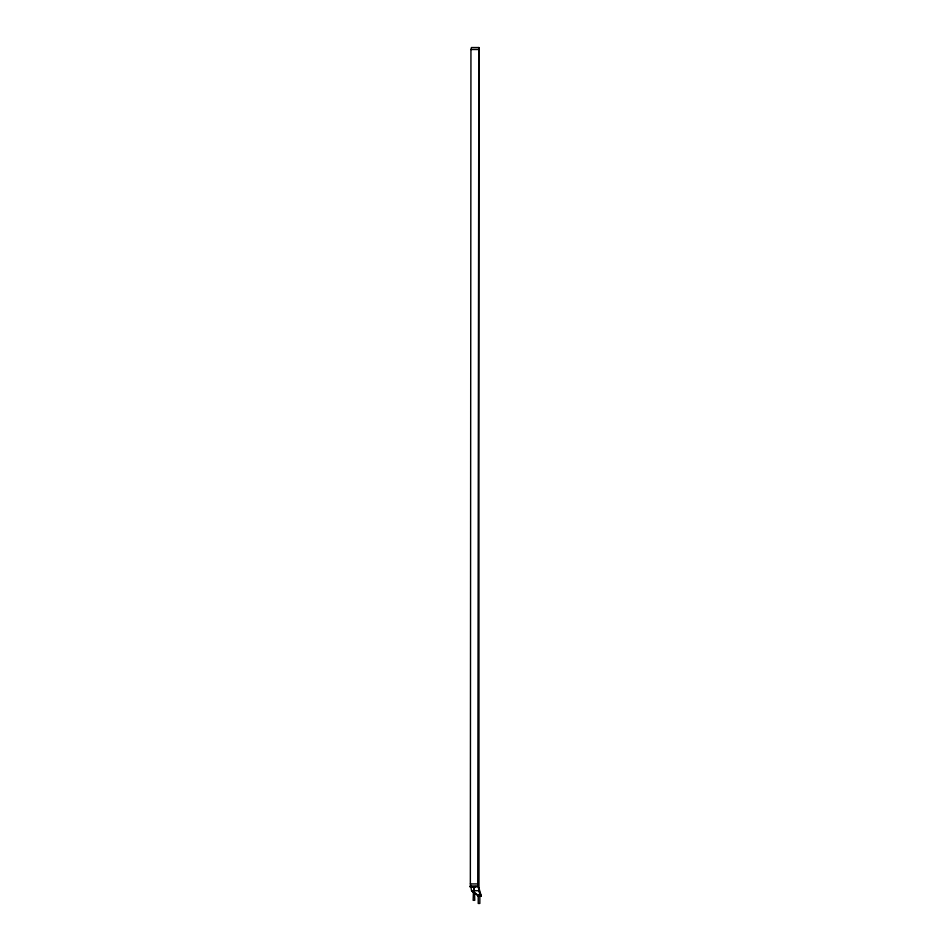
<?xml version="1.0" encoding="UTF-8"?>
<svg xmlns="http://www.w3.org/2000/svg" width="951" height="951" viewBox="0 0 951 951"><rect width="100%" height="100%" fill="white"/><g stroke="black" fill="none" stroke-linecap="round" stroke-linejoin="round"><path stroke-width="1.43" d="M469.687 886.391L478.222 886.344L469.901 886.368M478.852 47.55L477.747 883.919L478.983 890.707L481.313 896.27L478.603 896.317L471.589 890.707L470.353 883.919L470.947 49.5L471.458 47.55L478.852 47.55L478.983 890.707L480.303 896.317L481.313 896.27L478.935 888.044M475.31 886.534L475.262 886.903A2.77 2.77 0 0 1 472.718 886.95L475.274 887.045L472.528 886.938M474.014 887.271L473.836 887.758M474.002 888.365L473.764 887.604M474.062 891.907L473.931 887.83M473.408 892.264L473.158 900.312L474.763 900.312L474.513 892.264L473.491 892.264M479.839 893.037L479.839 903.45L478.234 903.45L478.234 895.45L479.173 895.735L478.175 895.687L479.352 895.117M478.793 895.521L478.08 895.58L479.102 895.735L478.579 895.046M478.567 895.2L478.9 895.735L478.175 895.687L479.102 895.735L478.163 895.604L478.971 895.735L478.543 895.046M479.102 895.735L478.46 895.176M478.151 895.723L478.971 895.735L478.08 895.319M470.947 49.5L478.341 49.5M470.353 883.919L477.747 883.919M478.983 890.707L471.589 890.707L477.319 894.677M473.491 892.002L474.43 892.002M473.491 892.204L474.43 892.181M469.735 886.677L478.127 886.677M479.173 895.735L478.353 895.271M478.329 895.58L478.971 895.735L478.222 895.509M474.204 891.729L474.157 888.27L473.681 891.907M472.647 887.045L472.695 887.117A2.77 2.77 0 0 0 475.203 887.117"/></g></svg>
